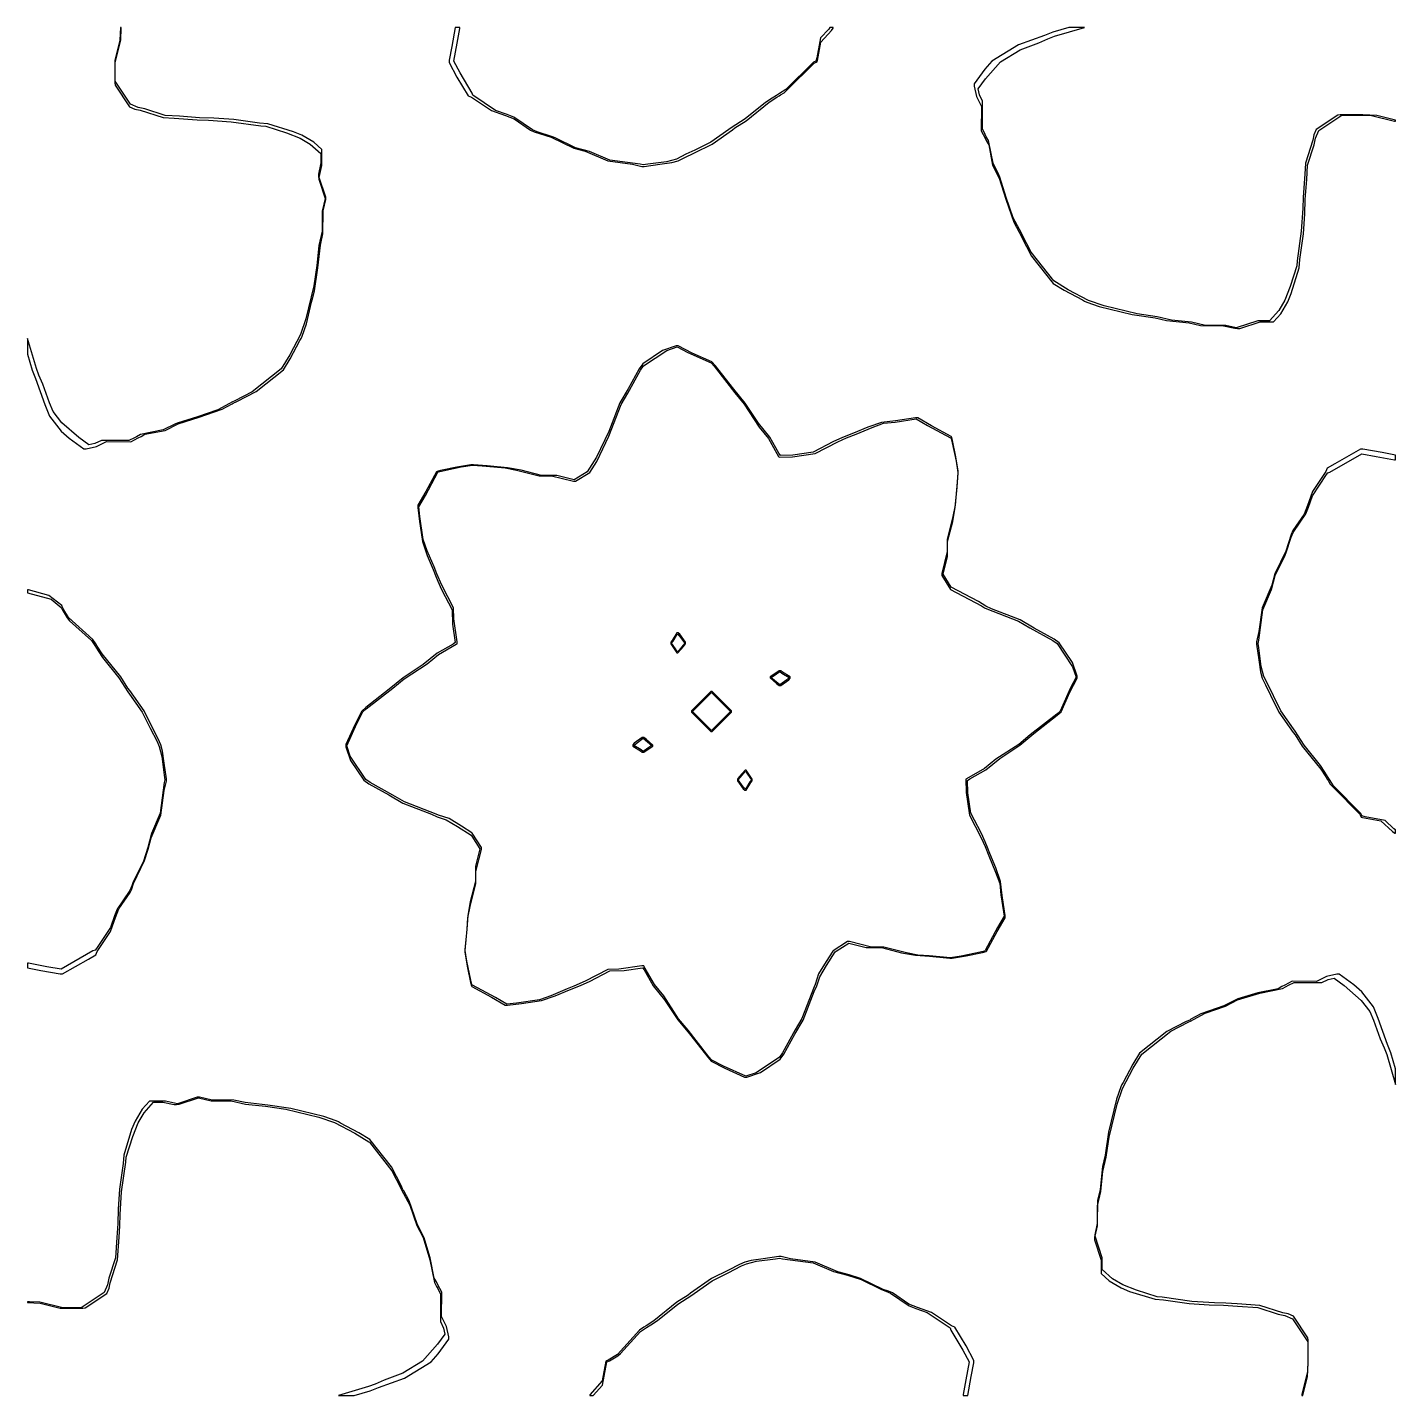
# Model space of a CAD drawing. Extents: x 65 to 85, y 65 to 85.
import ezdxf

# ---------------------------------------------------------------- set-up
doc = ezdxf.new("R2010")
doc.units = 0

msp = doc.modelspace()

# ---------------------------------------------------------------- linework, layer by layer
for points in [[(65.61, 78.996), (65.827, 78.841), (65.858, 78.841), (66.013, 78.875), (66.159, 78.946), (66.515, 78.943), (66.618, 78.999), (66.665, 79.02), (66.717, 79.051), (67.013, 79.109), (67.204, 79.206), (67.513, 79.302), (67.846, 79.421), (67.993, 79.498), (68.01, 79.508), (68.063, 79.532), (68.343, 79.678), (68.746, 79.994), (68.843, 80.155), (68.982, 80.422), (69.001, 80.451), (69.018, 80.488), (69.08, 80.668), (69.156, 80.985), (69.164, 81.015), (69.196, 81.149), (69.248, 81.483), (69.283, 81.818), (69.321, 81.982), (69.323, 82.317), (69.362, 82.482), (69.362, 82.517), (69.268, 82.805), (69.307, 82.982), (69.306, 83.215), (69.187, 83.321), (69.011, 83.425), (68.889, 83.474), (68.516, 83.59), (68.396, 83.599), (68.018, 83.653), (67.724, 83.673), (67.519, 83.679), (67.224, 83.699), (67.016, 83.711), (66.72, 83.806), (66.618, 83.826), (66.506, 83.877), (66.283, 84.212), (66.283, 84.482), (66.365, 84.818), (66.372, 84.98), (66.372, 84.999), (66.361, 84.999), (66.352, 84.812), (66.281, 84.517), (66.281, 84.186), (66.284, 84.152), (66.494, 83.837), (66.571, 83.803), (66.65, 83.787), (66.984, 83.68), (67.146, 83.671), (67.481, 83.648), (67.646, 83.643), (67.982, 83.62), (68.411, 83.558), (68.484, 83.554), (68.79, 83.459), (68.989, 83.378), (69.136, 83.291), (69.29, 83.154), (69.291, 83.017), (69.255, 82.853), (69.255, 82.817), (69.263, 82.781), (69.355, 82.498), (69.312, 82.312), (69.31, 82.018), (69.262, 81.812), (69.231, 81.517), (69.186, 81.221), (69.069, 80.74), (68.991, 80.512), (68.835, 80.215), (68.71, 80.006), (68.286, 79.673), (68.035, 79.542), (67.99, 79.522), (67.957, 79.502), (67.783, 79.41), (67.487, 79.305), (67.192, 79.214), (67.154, 79.199), (66.987, 79.115), (66.653, 79.049), (66.598, 79.016), (66.565, 79.001), (66.486, 78.959), (66.082, 78.963), (65.987, 78.916), (65.899, 78.897), (65.751, 79.003), (65.505, 79.221), (65.376, 79.384), (65.326, 79.513), (65.228, 79.784), (65.17, 79.918), (65.132, 80.013), (65.004, 80.453), (65.001, 80.453), (65.001, 80.222), (65.07, 79.987), (65.089, 79.939), (65.119, 79.868), (65.256, 79.487), (65.323, 79.315), (65.495, 79.098), (65.61, 78.996)], [(71.49, 83.979), (71.784, 83.783), (71.987, 83.712), (72.118, 83.662), (72.356, 83.498), (72.41, 83.473), (72.659, 83.393), (72.987, 83.233), (73.152, 83.191), (73.486, 83.047), (73.844, 82.999), (73.982, 82.964), (74.018, 82.964), (74.243, 83.001), (74.422, 83.024), (74.512, 83.047), (74.601, 83.093), (74.75, 83.164), (75.009, 83.293), (75.305, 83.5), (75.343, 83.529), (75.508, 83.632), (75.842, 83.904), (75.956, 83.979), (75.988, 83.997), (76.008, 84.012), (76.06, 84.044), (76.112, 84.091), (76.501, 84.475), (76.509, 84.481), (76.543, 84.495), (76.549, 84.517), (76.597, 84.785), (76.755, 84.951), (76.776, 84.986), (76.776, 84.999), (76.73, 84.999), (76.716, 84.974), (76.593, 84.845), (76.54, 84.552), (76.527, 84.505), (76.49, 84.489), (76.488, 84.487), (76.086, 84.091), (75.992, 84.033), (75.95, 84.002), (75.885, 83.964), (75.787, 83.9), (75.492, 83.66), (75.287, 83.532), (75.255, 83.507), (74.991, 83.323), (74.757, 83.206), (74.626, 83.144), (74.488, 83.072), (74.341, 83.035), (74.068, 82.999), (74.003, 82.988), (73.959, 82.999), (73.514, 83.059), (73.218, 83.187), (73.013, 83.239), (72.717, 83.384), (72.678, 83.397), (72.45, 83.47), (72.383, 83.502), (72.113, 83.687), (72.013, 83.725), (71.845, 83.784), (71.514, 84.006), (71.501, 84.039), (71.326, 84.334), (71.234, 84.506), (71.285, 84.769), (71.323, 84.982), (71.323, 84.999), (71.254, 84.999), (71.203, 84.719), (71.165, 84.518), (71.164, 84.485), (71.279, 84.271), (71.442, 83.997), (71.49, 83.979)], [(78.946, 83.84), (78.943, 83.485), (78.999, 83.381), (79.02, 83.334), (79.051, 83.283), (79.109, 82.987), (79.206, 82.796), (79.302, 82.487), (79.421, 82.153), (79.498, 82.006), (79.508, 81.99), (79.532, 81.937), (79.678, 81.656), (79.994, 81.254), (80.155, 81.157), (80.422, 81.018), (80.451, 80.998), (80.488, 80.982), (80.668, 80.92), (81.149, 80.804), (81.484, 80.752), (81.648, 80.714), (81.983, 80.679), (82.147, 80.64), (82.482, 80.638), (82.648, 80.602), (82.686, 80.597), (82.722, 80.597), (83.017, 80.693), (83.215, 80.694), (83.321, 80.813), (83.425, 80.989), (83.474, 81.111), (83.59, 81.484), (83.599, 81.604), (83.653, 81.982), (83.673, 82.276), (83.679, 82.481), (83.699, 82.776), (83.711, 82.984), (83.806, 83.28), (83.826, 83.382), (83.877, 83.494), (84.212, 83.716), (84.48, 83.716), (84.648, 83.709), (84.982, 83.628), (84.999, 83.628), (84.999, 83.642), (84.722, 83.71), (84.52, 83.719), (84.186, 83.719), (84.152, 83.715), (83.837, 83.506), (83.803, 83.429), (83.787, 83.35), (83.68, 83.016), (83.671, 82.854), (83.648, 82.519), (83.643, 82.354), (83.62, 82.018), (83.558, 81.588), (83.554, 81.516), (83.459, 81.21), (83.378, 81.011), (83.291, 80.863), (83.154, 80.71), (82.983, 80.709), (82.669, 80.607), (82.518, 80.64), (82.222, 80.642), (82.016, 80.69), (81.721, 80.721), (81.516, 80.769), (81.221, 80.814), (80.74, 80.931), (80.512, 81.009), (80.215, 81.164), (80.003, 81.293), (79.673, 81.714), (79.542, 81.965), (79.522, 82.01), (79.502, 82.043), (79.41, 82.216), (79.305, 82.513), (79.214, 82.808), (79.199, 82.846), (79.115, 83.013), (79.049, 83.347), (79.016, 83.401), (79.001, 83.435), (78.959, 83.514), (78.962, 83.918), (78.916, 84.013), (78.897, 84.101), (79.004, 84.249), (79.222, 84.496), (79.511, 84.673), (79.784, 84.772), (79.918, 84.83), (80.013, 84.868), (80.453, 84.996), (80.453, 84.999), (80.222, 84.999), (79.987, 84.93), (79.939, 84.911), (79.868, 84.88), (79.489, 84.744), (79.097, 84.504), (78.996, 84.389), (78.841, 84.173), (78.841, 84.142), (78.875, 83.987), (78.946, 83.84)], [(69.656, 74.483), (69.725, 74.284), (69.92, 73.995), (69.991, 73.942), (70.285, 73.781), (70.489, 73.661), (70.906, 73.499), (70.988, 73.461), (71.123, 73.418), (71.286, 73.319), (71.485, 73.193), (71.497, 73.179), (71.614, 72.995), (71.549, 72.739), (71.549, 72.517), (71.474, 72.22), (71.437, 72.017), (71.422, 71.813), (71.394, 71.519), (71.394, 71.482), (71.427, 71.279), (71.479, 71.037), (71.491, 70.988), (71.495, 70.979), (71.785, 70.826), (71.986, 70.708), (72.019, 70.707), (72.222, 70.73), (72.515, 70.774), (72.717, 70.844), (72.924, 70.931), (73.012, 70.965), (73.094, 70.999), (73.216, 71.054), (73.515, 71.209), (73.723, 71.215), (73.993, 71.255), (74.017, 71.222), (74.148, 70.992), (74.314, 70.787), (74.507, 70.492), (74.676, 70.288), (74.944, 69.947), (74.993, 69.89), (75.194, 69.786), (75.484, 69.656), (75.516, 69.656), (75.715, 69.725), (76.005, 69.92), (76.058, 69.991), (76.218, 70.285), (76.339, 70.489), (76.501, 70.906), (76.539, 70.988), (76.582, 71.123), (76.681, 71.286), (76.807, 71.485), (76.821, 71.497), (77.005, 71.614), (77.261, 71.549), (77.483, 71.549), (77.779, 71.474), (77.983, 71.437), (78.187, 71.422), (78.481, 71.394), (78.518, 71.394), (78.721, 71.427), (78.962, 71.479), (79.012, 71.491), (79.02, 71.495), (79.174, 71.785), (79.292, 71.986), (79.292, 72.018), (79.248, 72.312), (79.226, 72.515), (79.156, 72.717), (79.069, 72.924), (79.035, 73.012), (79.001, 73.094), (78.946, 73.216), (78.791, 73.513), (78.748, 73.813), (78.742, 73.991), (78.778, 74.017), (79.008, 74.148), (79.213, 74.314), (79.507, 74.507), (79.712, 74.676), (80.053, 74.944), (80.109, 74.993), (80.239, 75.284), (80.344, 75.485), (80.343, 75.516), (80.275, 75.715), (80.08, 76.005), (80.009, 76.058), (79.715, 76.218), (79.511, 76.339), (79.093, 76.501), (79.01, 76.54), (78.902, 76.609), (78.505, 76.817), (78.386, 77.005), (78.451, 77.261), (78.45, 77.483), (78.526, 77.779), (78.562, 77.983), (78.591, 78.277), (78.606, 78.481), (78.606, 78.518), (78.572, 78.721), (78.521, 78.962), (78.508, 79.012), (78.504, 79.02), (78.215, 79.174), (78.014, 79.292), (77.981, 79.292), (77.688, 79.248), (77.485, 79.226), (77.283, 79.156), (77.076, 79.069), (76.988, 79.035), (76.906, 79.001), (76.784, 78.946), (76.487, 78.791), (76.187, 78.748), (76.009, 78.742), (75.982, 78.778), (75.852, 79.008), (75.685, 79.213), (75.493, 79.507), (75.324, 79.712), (75.056, 80.053), (75.007, 80.109), (74.716, 80.239), (74.515, 80.344), (74.483, 80.343), (74.284, 80.275), (73.995, 80.08), (73.942, 80.009), (73.781, 79.715), (73.661, 79.511), (73.499, 79.093), (73.319, 78.715), (73.182, 78.505), (72.995, 78.386), (72.739, 78.451), (72.517, 78.45), (72.22, 78.526), (72.017, 78.562), (71.723, 78.591), (71.519, 78.606), (71.482, 78.606), (71.279, 78.573), (71.037, 78.521), (70.988, 78.508), (70.979, 78.504), (70.826, 78.215), (70.708, 78.014), (70.707, 77.981), (70.73, 77.778), (70.774, 77.485), (70.844, 77.282), (70.931, 77.076), (70.965, 76.988), (70.999, 76.906), (71.054, 76.784), (71.209, 76.485), (71.215, 76.277), (71.255, 76.007), (71.222, 75.982), (70.992, 75.852), (70.787, 75.685), (70.492, 75.493), (70.288, 75.324), (69.947, 75.056), (69.89, 75.007), (69.786, 74.806), (69.656, 74.516), (69.656, 74.483)], [(69.814, 74.824), (69.902, 74.993), (69.954, 75.038), (70.342, 75.343), (70.507, 75.479), (70.843, 75.698), (71.008, 75.833), (71.27, 75.982), (71.282, 75.991), (71.282, 76.018), (71.234, 76.353), (71.229, 76.515), (71.057, 76.846), (70.984, 77.012), (70.945, 77.112), (70.846, 77.347), (70.788, 77.515), (70.738, 77.852), (70.723, 77.991), (70.82, 78.155), (71, 78.496), (71.012, 78.502), (71.075, 78.518), (71.343, 78.575), (71.507, 78.602), (71.647, 78.592), (71.983, 78.559), (72.149, 78.529), (72.483, 78.445), (72.661, 78.445), (72.983, 78.364), (73.014, 78.364), (73.22, 78.495), (73.325, 78.655), (73.501, 79.024), (73.68, 79.489), (73.779, 79.655), (73.962, 79.991), (74.005, 80.05), (74.345, 80.278), (74.497, 80.331), (74.654, 80.249), (74.993, 80.098), (75.038, 80.046), (75.342, 79.658), (75.479, 79.492), (75.698, 79.157), (75.833, 78.992), (75.981, 78.729), (75.99, 78.718), (76.183, 78.722), (76.513, 78.77), (76.846, 78.943), (76.972, 78.999), (77.112, 79.055), (77.348, 79.153), (77.515, 79.212), (77.682, 79.23), (77.992, 79.276), (78.155, 79.18), (78.495, 79), (78.502, 78.988), (78.518, 78.925), (78.575, 78.657), (78.602, 78.493), (78.592, 78.353), (78.559, 78.017), (78.529, 77.851), (78.445, 77.517), (78.445, 77.339), (78.364, 77.017), (78.364, 76.986), (78.495, 76.781), (78.944, 76.544), (78.99, 76.515), (79.023, 76.499), (79.489, 76.319), (79.655, 76.221), (79.991, 76.038), (80.05, 75.995), (80.278, 75.654), (80.331, 75.502), (80.249, 75.346), (80.098, 75.007), (80.046, 74.962), (79.658, 74.657), (79.492, 74.52), (79.157, 74.302), (78.992, 74.167), (78.729, 74.018), (78.718, 74.01), (78.722, 73.817), (78.77, 73.487), (78.943, 73.154), (78.999, 73.028), (79.054, 72.888), (79.153, 72.652), (79.212, 72.485), (79.23, 72.318), (79.276, 72.008), (79.18, 71.845), (79, 71.505), (78.988, 71.498), (78.925, 71.482), (78.649, 71.423), (78.495, 71.398), (78.183, 71.428), (78.017, 71.44), (77.851, 71.471), (77.517, 71.555), (77.339, 71.555), (77.017, 71.636), (76.986, 71.636), (76.777, 71.503), (76.772, 71.499), (76.674, 71.344), (76.565, 71.164), (76.516, 71.012), (76.499, 70.976), (76.32, 70.511), (76.221, 70.345), (76.038, 70.009), (75.995, 69.95), (75.654, 69.721), (75.502, 69.669), (75.176, 69.814), (75.007, 69.902), (74.962, 69.954), (74.657, 70.342), (74.52, 70.507), (74.302, 70.842), (74.167, 71.008), (74.018, 71.27), (74.009, 71.282), (73.981, 71.282), (73.647, 71.234), (73.485, 71.229), (73.154, 71.057), (72.988, 70.984), (72.888, 70.945), (72.652, 70.846), (72.485, 70.788), (72.148, 70.738), (72.009, 70.723), (71.845, 70.82), (71.505, 71), (71.498, 71.012), (71.482, 71.075), (71.423, 71.351), (71.398, 71.505), (71.428, 71.817), (71.44, 71.983), (71.471, 72.149), (71.555, 72.483), (71.555, 72.661), (71.636, 72.983), (71.636, 73.014), (71.503, 73.223), (71.498, 73.228), (71.344, 73.326), (71.164, 73.435), (71.012, 73.484), (70.976, 73.501), (70.511, 73.68), (70.344, 73.779), (70.009, 73.962), (69.95, 74.005), (69.721, 74.345), (69.669, 74.498), (69.814, 74.824)], [(82.964, 75.982), (83.001, 75.757), (83.024, 75.578), (83.047, 75.488), (83.097, 75.391), (83.171, 75.237), (83.293, 74.991), (83.5, 74.695), (83.529, 74.657), (83.632, 74.492), (83.904, 74.157), (83.979, 74.044), (83.997, 74.012), (84.012, 73.992), (84.044, 73.94), (84.091, 73.888), (84.475, 73.499), (84.481, 73.491), (84.495, 73.457), (84.517, 73.451), (84.785, 73.402), (84.951, 73.244), (84.986, 73.224), (84.999, 73.224), (84.999, 73.269), (84.974, 73.284), (84.845, 73.407), (84.552, 73.46), (84.505, 73.473), (84.489, 73.509), (84.091, 73.913), (84.033, 74.008), (84.002, 74.05), (83.964, 74.115), (83.9, 74.213), (83.66, 74.508), (83.532, 74.713), (83.507, 74.745), (83.323, 75.009), (83.214, 75.228), (83.151, 75.361), (83.072, 75.512), (83.035, 75.659), (82.999, 75.932), (82.989, 75.996), (82.999, 76.041), (83.059, 76.486), (83.187, 76.782), (83.239, 76.987), (83.384, 77.283), (83.397, 77.322), (83.47, 77.55), (83.502, 77.617), (83.687, 77.887), (83.725, 77.987), (83.784, 78.154), (83.99, 78.464), (84.007, 78.486), (84.039, 78.499), (84.507, 78.766), (84.713, 78.729), (84.982, 78.677), (84.999, 78.677), (84.999, 78.746), (84.802, 78.785), (84.518, 78.835), (84.485, 78.835), (84.108, 78.62), (83.997, 78.558), (83.98, 78.51), (83.783, 78.215), (83.712, 78.013), (83.663, 77.882), (83.498, 77.644), (83.473, 77.589), (83.394, 77.341), (83.233, 77.013), (83.191, 76.848), (83.047, 76.514), (83.001, 76.167), (82.964, 76.017), (82.964, 75.982)], [(65.198, 71.215), (65.482, 71.165), (65.514, 71.165), (65.892, 71.38), (66.003, 71.442), (66.02, 71.49), (66.217, 71.784), (66.288, 71.987), (66.337, 72.118), (66.502, 72.356), (66.527, 72.41), (66.551, 72.488), (66.714, 72.823), (66.767, 72.986), (66.809, 73.152), (66.952, 73.486), (67.001, 73.844), (67.036, 73.982), (67.036, 74.018), (66.999, 74.243), (66.976, 74.422), (66.953, 74.513), (66.918, 74.592), (66.836, 74.75), (66.707, 75.009), (66.499, 75.305), (66.47, 75.343), (66.368, 75.508), (66.095, 75.842), (66.021, 75.956), (66.002, 75.988), (65.957, 76.053), (65.6, 76.376), (65.518, 76.51), (65.503, 76.547), (65.316, 76.695), (65.017, 76.776), (65.001, 76.776), (65.001, 76.734), (65.348, 76.64), (65.497, 76.522), (65.511, 76.49), (65.584, 76.37), (65.615, 76.327), (65.937, 76.036), (65.998, 75.95), (66.036, 75.885), (66.1, 75.787), (66.34, 75.492), (66.467, 75.287), (66.492, 75.255), (66.677, 74.991), (66.794, 74.757), (66.896, 74.561), (66.928, 74.487), (66.965, 74.341), (67.001, 74.067), (67.011, 74.003), (67.001, 73.962), (66.941, 73.514), (66.813, 73.218), (66.761, 73.014), (66.697, 72.814), (66.549, 72.512), (66.53, 72.45), (66.498, 72.383), (66.312, 72.113), (66.275, 72.013), (66.216, 71.845), (66.009, 71.536), (65.993, 71.513), (65.96, 71.501), (65.493, 71.234), (65.287, 71.27), (65.018, 71.323), (65.001, 71.323), (65.001, 71.253), (65.198, 71.215)], [(74.404, 75.987), (74.474, 75.885), (74.492, 75.856), (74.51, 75.856), (74.592, 75.951), (74.621, 75.987), (74.621, 76.013), (74.535, 76.128), (74.511, 76.151), (74.492, 76.151), (74.424, 76.039), (74.404, 76.013), (74.404, 75.987)], [(74.438, 76.03), (74.501, 76.134), (74.534, 76.101), (74.61, 76), (74.501, 75.869), (74.473, 75.915), (74.415, 76), (74.438, 76.03)], [(75.856, 75.49), (75.951, 75.408), (75.987, 75.379), (76.013, 75.379), (76.128, 75.465), (76.151, 75.489), (76.151, 75.508), (76.039, 75.576), (76.013, 75.596), (75.987, 75.596), (75.885, 75.525), (75.856, 75.508), (75.856, 75.49)], [(76, 75.585), (76.03, 75.562), (76.134, 75.499), (76.101, 75.465), (76, 75.39), (75.869, 75.499), (75.915, 75.526), (76, 75.585)], [(74.71, 74.989), (74.989, 74.71), (75.011, 74.71), (75.29, 74.989), (75.29, 75.011), (75.011, 75.29), (74.989, 75.29), (74.71, 75.011), (74.71, 74.989)], [(75, 74.72), (74.721, 75), (75, 75.279), (75.279, 75), (75, 74.72)], [(73.849, 74.492), (73.961, 74.424), (73.987, 74.404), (74.013, 74.404), (74.115, 74.474), (74.144, 74.492), (74.144, 74.51), (74.045, 74.595), (74.013, 74.621), (73.987, 74.621), (73.872, 74.535), (73.849, 74.511), (73.849, 74.492)], [(73.899, 74.534), (74, 74.61), (74.13, 74.501), (74.085, 74.474), (74, 74.415), (73.97, 74.438), (73.866, 74.501), (73.899, 74.534)], [(75.379, 73.987), (75.465, 73.872), (75.489, 73.849), (75.508, 73.849), (75.576, 73.961), (75.596, 73.987), (75.595, 74.013), (75.525, 74.115), (75.508, 74.144), (75.49, 74.144), (75.405, 74.046), (75.379, 74.013), (75.379, 73.987)], [(75.499, 74.13), (75.526, 74.085), (75.585, 74), (75.562, 73.97), (75.499, 73.866), (75.465, 73.899), (75.39, 74), (75.424, 74.042), (75.499, 74.13)], [(80.813, 66.678), (80.989, 66.575), (81.111, 66.525), (81.484, 66.409), (81.604, 66.401), (81.982, 66.347), (82.276, 66.327), (82.481, 66.321), (82.686, 66.309), (82.984, 66.288), (83.28, 66.193), (83.382, 66.174), (83.494, 66.123), (83.716, 65.788), (83.716, 65.52), (83.709, 65.352), (83.628, 65.017), (83.628, 65.001), (83.642, 65.001), (83.71, 65.278), (83.719, 65.48), (83.719, 65.814), (83.715, 65.848), (83.506, 66.162), (83.429, 66.197), (83.35, 66.212), (83.016, 66.32), (82.684, 66.343), (82.519, 66.352), (82.354, 66.357), (82.018, 66.379), (81.588, 66.441), (81.516, 66.446), (81.21, 66.541), (81.011, 66.622), (80.863, 66.709), (80.71, 66.845), (80.709, 67.017), (80.607, 67.331), (80.64, 67.482), (80.642, 67.777), (80.69, 67.983), (80.721, 68.278), (80.769, 68.484), (80.814, 68.779), (80.931, 69.26), (81.009, 69.488), (81.164, 69.785), (81.29, 69.994), (81.714, 70.327), (81.965, 70.458), (82.01, 70.478), (82.043, 70.498), (82.216, 70.589), (82.512, 70.695), (82.69, 70.785), (83.015, 70.885), (83.347, 70.951), (83.401, 70.983), (83.435, 70.999), (83.514, 71.041), (83.918, 71.037), (84.013, 71.084), (84.101, 71.103), (84.249, 70.996), (84.495, 70.778), (84.624, 70.616), (84.674, 70.487), (84.772, 70.215), (84.83, 70.082), (84.868, 69.987), (84.996, 69.547), (84.999, 69.547), (84.999, 69.778), (84.93, 70.013), (84.88, 70.132), (84.743, 70.513), (84.676, 70.684), (84.505, 70.901), (84.389, 71.004), (84.173, 71.159), (84.142, 71.159), (83.987, 71.125), (83.84, 71.054), (83.485, 71.057), (83.381, 71.001), (83.335, 70.98), (83.283, 70.948), (82.985, 70.89), (82.692, 70.8), (82.654, 70.783), (82.488, 70.698), (82.153, 70.579), (82.007, 70.502), (81.99, 70.491), (81.937, 70.468), (81.656, 70.322), (81.254, 70.006), (81.157, 69.845), (81.018, 69.577), (80.998, 69.549), (80.982, 69.512), (80.92, 69.332), (80.804, 68.851), (80.752, 68.516), (80.714, 68.352), (80.679, 68.016), (80.64, 67.853), (80.638, 67.518), (80.602, 67.352), (80.597, 67.314), (80.597, 67.278), (80.693, 66.983), (80.694, 66.784), (80.813, 66.678)], [(65.188, 66.352), (65.482, 66.281), (65.814, 66.281), (65.848, 66.284), (66.162, 66.494), (66.197, 66.571), (66.212, 66.65), (66.32, 66.984), (66.343, 67.316), (66.352, 67.481), (66.357, 67.646), (66.379, 67.982), (66.441, 68.411), (66.446, 68.484), (66.541, 68.79), (66.622, 68.989), (66.709, 69.136), (66.845, 69.29), (66.983, 69.291), (67.147, 69.255), (67.183, 69.255), (67.219, 69.263), (67.502, 69.355), (67.688, 69.312), (67.982, 69.31), (68.188, 69.262), (68.483, 69.231), (68.779, 69.186), (69.26, 69.069), (69.488, 68.991), (69.785, 68.835), (69.993, 68.71), (69.999, 68.705), (70.327, 68.286), (70.457, 68.035), (70.478, 67.99), (70.498, 67.957), (70.589, 67.783), (70.695, 67.488), (70.785, 67.31), (70.885, 66.985), (70.951, 66.653), (70.983, 66.598), (70.999, 66.565), (71.041, 66.486), (71.037, 66.082), (71.084, 65.987), (71.103, 65.899), (70.996, 65.751), (70.777, 65.504), (70.489, 65.327), (70.215, 65.228), (70.082, 65.17), (69.987, 65.132), (69.547, 65.004), (69.547, 65.001), (69.778, 65.001), (70.013, 65.069), (70.132, 65.119), (70.511, 65.256), (70.902, 65.496), (71.004, 65.61), (71.159, 65.827), (71.159, 65.858), (71.125, 66.013), (71.054, 66.159), (71.057, 66.515), (71.001, 66.618), (70.98, 66.665), (70.948, 66.717), (70.89, 67.015), (70.8, 67.308), (70.783, 67.346), (70.698, 67.512), (70.579, 67.846), (70.502, 67.993), (70.491, 68.01), (70.468, 68.063), (70.322, 68.343), (70.008, 68.743), (69.845, 68.843), (69.577, 68.982), (69.549, 69.001), (69.512, 69.018), (69.332, 69.08), (68.851, 69.196), (68.517, 69.248), (68.182, 69.283), (68.018, 69.321), (67.682, 69.323), (67.518, 69.362), (67.483, 69.362), (67.195, 69.268), (67.018, 69.307), (66.784, 69.306), (66.678, 69.187), (66.575, 69.011), (66.525, 68.889), (66.409, 68.516), (66.401, 68.396), (66.347, 68.018), (66.327, 67.724), (66.321, 67.519), (66.309, 67.314), (66.289, 67.016), (66.193, 66.72), (66.174, 66.618), (66.123, 66.506), (65.788, 66.283), (65.517, 66.283), (65.182, 66.365), (65.033, 66.372), (65.001, 66.372), (65.001, 66.361), (65.188, 66.352)], [(73.407, 65.155), (73.472, 65.495), (73.51, 65.511), (73.63, 65.584), (73.672, 65.615), (73.964, 65.937), (74.05, 65.998), (74.115, 66.036), (74.213, 66.1), (74.508, 66.34), (74.713, 66.467), (74.745, 66.492), (75.009, 66.677), (75.242, 66.794), (75.439, 66.896), (75.513, 66.928), (75.659, 66.965), (75.933, 67.001), (75.996, 67.011), (76.038, 67.001), (76.486, 66.941), (76.782, 66.813), (76.986, 66.761), (77.186, 66.697), (77.485, 66.55), (77.55, 66.53), (77.617, 66.498), (77.887, 66.312), (77.987, 66.275), (78.154, 66.216), (78.486, 65.994), (78.499, 65.959), (78.674, 65.666), (78.766, 65.494), (78.715, 65.23), (78.677, 65.018), (78.677, 65.001), (78.746, 65.001), (78.797, 65.281), (78.835, 65.482), (78.835, 65.515), (78.721, 65.729), (78.558, 66.003), (78.51, 66.02), (78.215, 66.217), (78.013, 66.288), (77.882, 66.337), (77.644, 66.502), (77.589, 66.527), (77.509, 66.552), (77.177, 66.714), (77.014, 66.767), (76.848, 66.809), (76.514, 66.952), (76.156, 67.001), (76.017, 67.036), (75.982, 67.036), (75.757, 66.999), (75.578, 66.976), (75.487, 66.953), (75.407, 66.918), (75.25, 66.836), (74.998, 66.711), (74.695, 66.499), (74.657, 66.47), (74.492, 66.368), (74.157, 66.096), (74.044, 66.021), (74.012, 66.002), (73.947, 65.957), (73.624, 65.601), (73.49, 65.518), (73.458, 65.505), (73.403, 65.215), (73.224, 65.012), (73.224, 65.001), (73.272, 65.001), (73.407, 65.155)]]:
    msp.add_lwpolyline(points, close=True)

doc.saveas('drawing.dxf')
